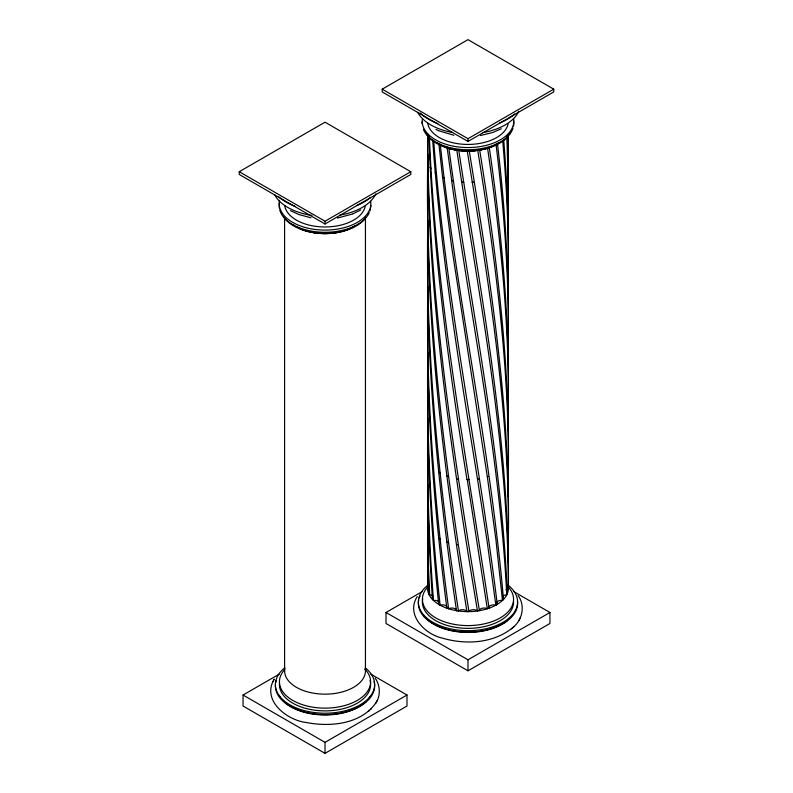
<?xml version="1.0" encoding="UTF-8"?>
<svg xmlns="http://www.w3.org/2000/svg" width="793" height="793" viewBox="0 0 793 793"><rect width="100%" height="100%" fill="white"/><g stroke="black" fill="none" stroke-linecap="round" stroke-linejoin="round"><path stroke-width="1.19" d="M432.819 595.92A4.718 2.726 0 0 0 429.687 594.879L428.042 558.877L427.833 484.354M429.102 589.278A4.718 2.726 0 0 0 428.032 588.931L427.833 550.382M508.343 135.018L507.907 166.193M427.833 171.06C424.969 318.845 443.099 466.036 466.968 611.611L469.119 611.334A4.718 2.726 0 0 1 477.217 610.719L479.418 610.382A4.718 2.726 0 0 1 486.971 608.568L489.073 608.191C465.719 451.832 435.605 295.948 429.449 137.595M427.833 237.087C425.593 362.193 437.786 487.1 456.54 610.66L458.741 610.719A4.718 2.726 0 0 1 466.839 611.334L466.968 611.601M427.833 303.124C426.099 405.124 433.662 507.094 446.895 608.191L448.997 608.568A4.718 2.726 0 0 1 456.54 610.382L456.54 610.66M446.707 606.516A4.718 2.726 0 0 0 440.541 605.039L438.688 604.355C430.668 526.245 426.515 447.688 427.833 369.151M427.833 435.188C426.892 489.975 428.716 544.781 432.472 599.439L433.959 600.37A4.718 2.726 0 0 1 438.935 602.026M427.833 501.226L427.566 522.825M427.556 588.852L427.833 567.253M507.926 155.438L508.254 135.048M507.926 221.465L508.402 191.49L507.431 136.317M507.926 287.502C509.215 238.178 507.708 188.793 503.674 139.627M507.926 353.529C509.869 283.329 505.696 213.069 497.419 143.355M507.926 419.566C510.603 328.401 502.346 237.305 489.231 147.161M507.926 485.594C511.426 372.918 497.439 260.649 479.606 149.619M507.926 551.631C512.328 416.84 490.867 283.151 469.188 150.591M505.993 589.784A4.718 2.726 0 0 1 507.926 588.931L508.402 587.682C509.602 440.254 480.935 295.046 458.681 149.936M427.833 154.189L427.774 156.588C424.8 309.28 444.1 461.268 468.99 611.611M427.833 220.226L427.774 222.625C425.484 352.716 438.549 482.55 458.493 610.967M427.833 286.253L427.774 288.652C426.029 395.717 434.217 502.732 448.65 608.776M427.833 352.29L427.774 354.689C426.495 438.341 431.025 522.032 440.115 605.188M427.833 418.317L427.774 420.716C426.902 480.677 428.894 540.657 433.484 600.44M427.566 390.176L427.586 389.581M507.907 232.23L508.402 192.659L506.905 136.247M507.907 298.257C509.403 245.671 507.322 193.026 502.683 140.639M507.907 364.294C510.038 290.734 505.032 217.123 495.992 144.138M507.907 430.321C510.742 335.717 501.384 241.231 487.487 147.756M507.907 496.359C511.544 380.125 496.15 264.406 477.654 149.927M507.907 562.386C512.397 423.948 489.271 286.729 467.166 150.601M508.402 588.852L508.412 588.783C508.154 440.858 478.615 295.323 456.728 149.639M273.783 679.988L274.229 679.145C261.343 700.427 286.888 720.302 306.385 722.522C330.423 727.211 361.37 724.277 376.249 702.35M375.803 703.193C380.739 695.669 380.353 685.42 375.168 678.134M513.378 627.104C522.547 619.63 525.353 605.327 518.126 595.593M503.149 595.92A4.718 2.726 0 0 1 506.271 594.879L507.292 593.749C501.057 443.594 468.574 296.364 448.818 147.766M272.683 682.079L273.139 681.217M417.197 596.604C405.57 614.803 424.889 634.291 442.306 638.097C465.997 645.105 494.802 643.44 514.023 626.529M376.903 701.121L377.359 700.269M518.771 620.651L519.217 619.809M519.861 618.58L520.317 617.727M496.715 602.72A4.718 2.726 0 0 1 502.009 600.37L503.496 599.439C490.272 446.647 456.371 296.602 440.254 144.167M368.408 711.43L369.023 710.885M370.42 709.646L371.065 709.071M511.366 628.889L511.981 628.343M354.828 226.005L355.423 225.628M498.381 143.087L497.598 143.583M489.063 608.181L488.944 607.914A4.718 2.726 0 0 1 495.427 605.039L497.28 604.355C478.189 449.502 445.19 296.473 433.692 140.668M354.223 226.372L352.984 227.095M496.577 144.197L497.191 143.84M239.238 171.714L325.021 122.191L410.794 171.714L410.794 174.46L325.021 223.993L239.238 174.46L239.238 171.714L325.021 221.237L410.794 171.714M382.206 89.173L467.979 39.65L553.762 89.173L553.762 91.929L467.979 141.451L382.206 91.929L382.206 89.173L467.979 138.696L553.762 89.173M360.746 209.927L353.034 213.793M370.787 674.129L406.987 695.025L406.987 706.028L325.021 753.35L243.054 706.028L243.054 695.025L279.245 674.129M513.755 591.588L549.945 612.483L549.945 623.486L467.979 670.809L386.013 623.486L386.013 612.483L422.213 591.588M243.054 695.025L325.021 742.347L406.987 695.025M386.013 612.483L467.979 659.806L549.945 612.483M495.605 144.742L494.644 145.248M352.885 227.145L351.676 227.789M501.295 128.773L492.731 132.5L480.419 135.514M493.97 145.575L492.83 146.11M351.012 228.116L349.971 228.602M492.602 146.209L491.174 146.814A40.433 23.344 0 0 0 495.556 144.762M349.634 228.751C335.568 234.708 319.301 235.065 304.799 230.446M352.578 213.981L337.451 218.055M429.201 594.879L429.102 593.6M488.201 147.914C476.008 151.85 462.656 152.048 450.305 148.688M502.484 600.44L495.853 539.151L487.318 476.712L488.191 476.415M479.418 478.585L477.465 478.903C459.256 366.307 440.7 253.542 432.661 139.657M479.418 478.595L477.455 478.883L487.318 542.739L495.853 605.188M467.335 479.547L469 479.527L466.968 479.547C448.58 365.88 432.919 251.5 428.884 136.307M467.236 479.547L487.318 608.776M462.061 182.152L463.717 182.261L461.972 182.142M456.54 544.622L457.521 544.771M453.933 135.256L439.064 130.875M310.965 217.788L298.842 214.526L290.476 210.631M453.447 180.844L451.693 180.427L447.054 147.151M453.457 180.834L451.584 180.388C470.854 318.399 499.768 455.4 506.767 594.879M450.097 148.628L443.594 146.318M448.412 476.633L446.895 476.127L448.332 476.603M448.412 542.67L446.895 542.154M446.905 542.144L448.332 542.64M304.036 230.188L302.549 229.643M443.961 177.84L442.573 177.216L438.816 143.345M301.826 229.355L298.535 227.869A40.433 23.344 0 0 0 342.536 231.278M443.892 177.801L442.583 177.206L451.584 246.425L487.318 476.712M435.932 129.437L438.579 130.676M441.988 145.575L442.672 145.902M441.324 145.248L440.115 144.604M297.147 227.145L297.702 227.442M440.016 144.554L438.777 143.84M295.809 226.372L296.423 226.739M438.777 472.35L440.135 473.114L438.688 472.291M438.777 538.378L440.135 539.151L438.688 538.328M437.577 143.087L438.172 143.464M293.479 224.845L294.044 225.242M432.641 467.553L433.503 468.376L432.601 467.503M432.641 533.58L433.503 534.413L432.601 533.54M497.27 604.355L497.033 604.117A4.718 2.726 0 0 1 496.715 603.423M428.944 462.24L429.211 462.805M477.465 610.967C451.395 453.18 426.862 294.233 427.605 133.878C428.032 294.193 453.576 452.872 479.418 610.66M427.556 522.746L427.586 521.655L428.676 593.749M467.979 138.696L467.979 141.451M467.979 659.806L467.979 670.809M365.444 217.252L365.444 670.402M325.021 221.237L325.021 223.993M325.021 742.347L325.021 753.35M284.588 218.065L284.588 671.215M487.992 147.974A40.433 23.344 0 0 1 443.644 146.338M507.916 584.619A40.433 23.344 0 0 1 468.683 611.611A40.433 23.344 0 0 1 427.843 585.422M507.252 620.651A47.947 27.676 0 0 1 426.049 618.193M424.533 616.478A47.947 27.676 0 0 1 423.224 614.694M517.423 600.906A49.632 28.657 0 0 1 467.117 632.051A49.632 28.657 0 0 1 418.724 599.914M419.269 597.932A49.632 28.657 0 0 1 420.042 595.989M507.619 584.788A49.632 28.657 0 0 1 501.83 622.981A49.632 28.657 0 0 1 435.426 623.655A49.632 28.657 0 0 1 427.328 585.591M513.557 601.57A45.588 26.318 0 0 1 465.6 628.314A45.588 26.318 0 0 1 422.738 598.824M507.847 586.513A45.588 26.318 0 0 1 468.782 625.588A45.588 26.318 0 0 1 427.368 587.326M510.583 132.084A44.101 25.465 0 0 1 509.681 133.779M508.581 135.444A44.101 25.465 0 0 1 465.669 150.918A44.101 25.465 0 0 1 425.811 132.937M513.636 120.982A45.825 26.456 0 0 1 513.467 126.513M512.972 128.337A45.825 26.456 0 0 1 468.782 149.748A45.825 26.456 0 0 1 423.333 129.239M422.163 123.748A45.825 26.456 0 0 1 422.213 121.904M513.636 118.781A45.825 26.456 0 0 1 468.782 147.548A45.825 26.456 0 0 1 422.213 119.703M508.115 123.936A40.433 23.344 0 0 1 467.275 144.435A40.433 23.344 0 0 1 427.695 123.123M518.761 111.337A52.566 30.352 0 0 1 482.768 132.609M452.615 132.5A52.566 30.352 0 0 1 417.713 112.358M514.677 113.944A55.262 31.908 0 0 1 499.679 123.014M437.885 123.639A55.262 31.908 0 0 1 422.352 114.876M421.638 114.251A55.262 31.908 0 0 1 420.28 112.993M352.598 227.304A40.433 23.344 0 0 1 350.466 228.374M348.216 229.355A40.433 23.344 0 0 1 343.379 231.031M370.351 696.333A47.947 27.676 0 0 1 369.151 698.137M366.118 701.577A47.947 27.676 0 0 1 284.806 702.39M280.256 697.235A47.947 27.676 0 0 1 279.166 695.411M374.038 681.465A49.632 28.657 0 0 1 327.618 714.552A49.632 28.657 0 0 1 275.458 684.438M275.756 682.446A49.632 28.657 0 0 1 276.301 680.473M365.335 667.865A49.632 28.657 0 0 1 358.297 705.82A49.632 28.657 0 0 1 292.171 706.048A49.632 28.657 0 0 1 284.36 668.132M370.044 680.453A45.588 26.318 0 0 1 327.4 710.845A45.588 26.318 0 0 1 279.493 683.189M364.889 669.054A45.588 26.318 0 0 1 325.814 708.129A45.588 26.318 0 0 1 284.4 669.867M365.305 668.777A40.433 23.344 0 0 1 324.317 694.153A40.433 23.344 0 0 1 284.885 667.964M365.613 217.976A44.101 25.465 0 0 1 324.248 233.489A44.101 25.465 0 0 1 283.844 217.153M370.5 209.055A45.825 26.456 0 0 1 370.004 210.879M369.28 212.683A45.825 26.456 0 0 1 322.622 232.25A45.825 26.456 0 0 1 279.751 209.967M279.364 208.133A45.825 26.456 0 0 1 279.532 202.602M370.837 205.367A45.825 26.456 0 0 1 370.787 207.211M370.668 201.323A45.825 26.456 0 0 1 324.218 230.079A45.825 26.456 0 0 1 279.532 200.401M365.157 206.477A40.433 23.344 0 0 1 324.317 226.967A40.433 23.344 0 0 1 284.737 205.665M375.793 193.879A52.566 30.352 0 0 1 339.8 215.141M312.006 215.428A52.566 30.352 0 0 1 274.745 194.89M370.291 197.715A55.262 31.908 0 0 1 356.711 205.556M294.917 206.18A55.262 31.908 0 0 1 278.67 196.793M490.451 147.101L488.835 147.696A40.433 23.344 0 0 0 490.401 147.121M436.546 173.726L435.298 172.805L436.546 173.726M431.045 168.522L430.252 167.452L431.045 168.522M473.262 182.202L472.251 182.271L473.262 182.202M458.493 478.903L456.54 478.595L458.503 478.893M429.201 528.842L428.676 527.712L429.211 528.842M428.042 162.684L427.784 161.603L428.051 162.684"/></g></svg>
